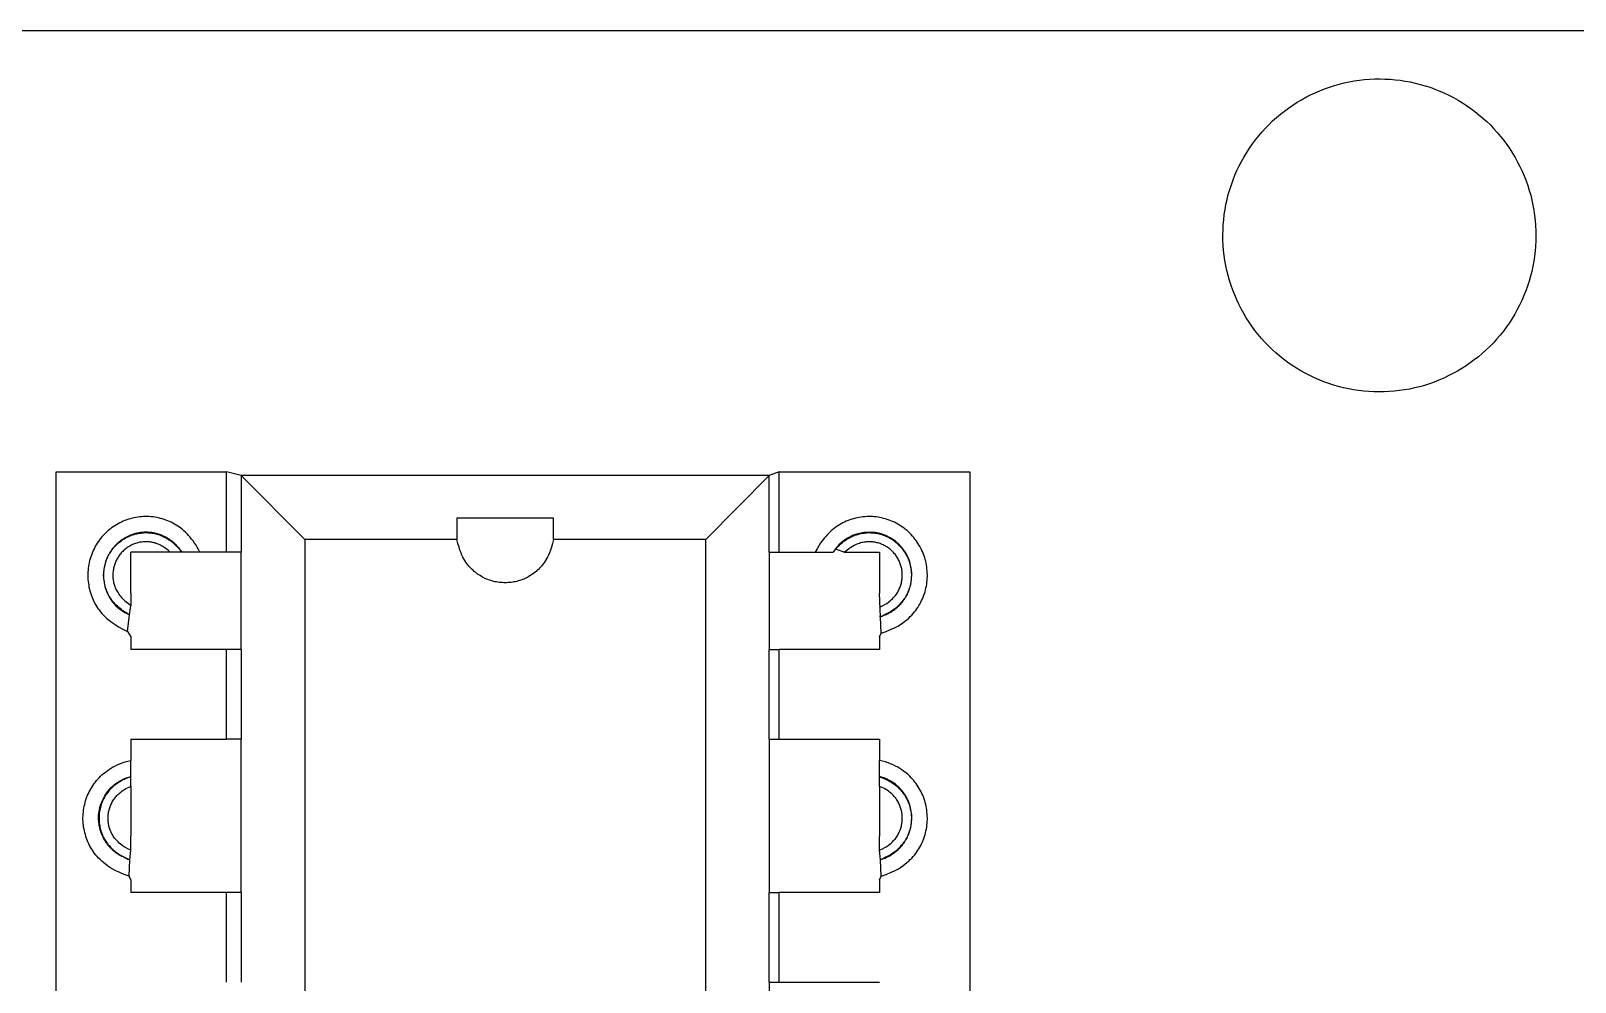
# Model space of a CAD drawing. Header units: inches. Extents: x 0 to 16.6, y 0 to 10.6.
# Drawn here: x 4.607 to 5.686, y 8.549 to 9.214 of the extents above; entities that cross this region are included whole.
import ezdxf

# ---------------------------------------------------------------- set-up
doc = ezdxf.new("R2010")
doc.units = ezdxf.units.IN
doc.header["$LTSCALE"] = 0.5
doc.header["$MEASUREMENT"] = 0
doc.layers.add('Edges', color=7, linetype='Continuous')

# ---------------------------------------------------------------- blocks, each defined once
blk = doc.blocks.new('Arduino Uno pl')
at = {"layer": 'Edges'}
for p, q in [((17.008, 42.565), (-15.06, 42.565)), ((0.675, 2.353), (0.675, 37.919)), ((0.675, 37.919), (2.467, 37.919)), ((2.467, 37.071), (2.467, 37.919)), ((2.624, 37.879), (2.467, 37.919)), ((8.293, 37.919), (8.185, 37.879)), ((8.293, 37.071), (8.293, 37.919)), ((8.293, 37.919), (10.3, 37.919)), ((10.3, 37.919), (10.3, 2.353)), ((3.292, 37.206), (2.624, 37.879)), ((2.624, 37.879), (2.624, 37.071)), ((8.185, 37.879), (2.624, 37.879)), ((7.517, 37.206), (8.185, 37.879)), ((8.185, 37.071), (8.185, 37.879)), ((5.912, 37.43), (4.896, 37.43)), ((4.896, 37.43), (4.896, 37.206)), ((5.912, 37.206), (5.912, 37.43)), ((9.415, 37.247), (9.354, 37.269)), ((3.292, 37.206), (3.292, 2.974)), ((4.896, 37.206), (3.292, 37.206)), ((7.517, 37.206), (5.912, 37.206)), ((7.517, 2.974), (7.517, 37.206)), ((8.885, 37.108), (8.86, 37.071)), ((8.885, 37.108), (8.981, 37.071)), ((9.013, 37.221), (8.969, 37.191)), ((1.876, 37.071), (1.461, 37.071)), ((1.461, 36.64), (1.461, 37.071)), ((2, 37.071), (1.876, 37.071)), ((2.187, 37.071), (2, 37.071)), ((2.467, 37.071), (2.187, 37.071)), ((2.624, 37.071), (2.467, 37.071)), ((2.624, 36.047), (2.624, 37.071)), ((8.185, 37.071), (8.185, 36.047)), ((8.185, 37.071), (8.293, 37.071)), ((8.293, 37.071), (8.672, 37.071)), ((8.672, 37.071), (8.86, 37.071)), ((8.981, 37.071), (9.348, 37.071)), ((9.348, 37.071), (9.348, 36.64)), ((1.461, 36.64), (1.46, 36.512)), ((9.359, 36.392), (9.348, 36.64)), ((1.445, 36.413), (1.46, 36.512)), ((1.426, 36.236), (1.445, 36.413)), ((9.38, 36.399), (9.348, 36.393)), ((9.367, 36.218), (9.359, 36.392)), ((1.426, 36.236), (1.461, 36.181)), ((1.461, 36.181), (1.461, 36.047)), ((9.348, 36.181), (9.367, 36.218)), ((9.348, 36.181), (9.348, 36.047)), ((2.467, 36.047), (1.461, 36.047)), ((2.467, 35.103), (2.467, 36.047)), ((2.624, 36.047), (2.467, 36.047)), ((2.624, 36.047), (2.624, 35.103)), ((8.185, 35.103), (8.185, 36.047)), ((8.185, 36.047), (8.293, 36.047)), ((8.293, 35.103), (8.293, 36.047)), ((9.348, 36.047), (8.293, 36.047)), ((1.461, 35.103), (2.467, 35.103)), ((1.461, 35.103), (1.461, 34.879)), ((2.624, 35.103), (2.467, 35.103)), ((2.624, 33.486), (2.624, 35.103)), ((8.185, 35.103), (8.185, 33.486)), ((8.185, 35.103), (8.293, 35.103)), ((8.293, 35.103), (9.348, 35.103)), ((9.348, 35.103), (9.348, 34.879)), ((1.461, 34.71), (1.461, 34.879)), ((9.348, 34.71), (9.348, 34.879)), ((1.461, 34.605), (1.461, 34.71)), ((9.348, 34.605), (9.348, 34.71)), ((1.461, 34.605), (1.461, 34.079)), ((9.348, 34.605), (9.348, 34.079)), ((1.459, 33.931), (1.461, 34.079)), ((9.35, 33.931), (9.348, 34.079)), ((1.45, 33.832), (1.459, 33.931)), ((9.359, 33.832), (9.35, 33.931)), ((1.429, 33.839), (1.451, 33.835)), ((1.442, 33.657), (1.45, 33.832)), ((9.38, 33.839), (9.358, 33.835)), ((9.367, 33.657), (9.359, 33.832)), ((1.461, 33.621), (1.442, 33.657)), ((1.461, 33.621), (1.461, 33.486)), ((9.348, 33.621), (9.367, 33.657)), ((9.348, 33.621), (9.348, 33.486)), ((2.467, 33.486), (1.461, 33.486)), ((2.467, 32.543), (2.467, 33.486)), ((2.624, 33.486), (2.467, 33.486)), ((2.624, 33.486), (2.624, 32.543)), ((8.185, 32.543), (8.185, 33.486)), ((8.185, 33.486), (8.293, 33.486)), ((8.293, 32.543), (8.293, 33.486)), ((9.348, 33.486), (8.293, 33.486)), ((8.185, 32.543), (8.185, 30.925)), ((8.185, 32.543), (8.293, 32.543)), ((8.293, 32.543), (9.348, 32.543))]:
    blk.add_line(p, q, dxfattribs=at)
blk.add_lwpolyline([(14.237, 38.804), (14.185, 38.817), (14.133, 38.832), (14.082, 38.849), (14.031, 38.867), (13.981, 38.887), (13.932, 38.909), (13.883, 38.932), (13.835, 38.957), (13.788, 38.983), (13.742, 39.011), (13.696, 39.04), (13.652, 39.071), (13.609, 39.103), (13.567, 39.137), (13.525, 39.172), (13.486, 39.208), (13.447, 39.246), (13.409, 39.285), (13.373, 39.325), (13.339, 39.366), (13.305, 39.409), (13.273, 39.452), (13.242, 39.496), (13.213, 39.542), (13.186, 39.588), (13.16, 39.636), (13.135, 39.684), (13.112, 39.732), (13.091, 39.782), (13.071, 39.832), (13.053, 39.883), (13.037, 39.934), (13.022, 39.986), (13.009, 40.039), (12.998, 40.092), (12.988, 40.145), (12.98, 40.198), (12.974, 40.252), (12.97, 40.305), (12.967, 40.359), (12.967, 40.413), (12.968, 40.467), (12.971, 40.521), (12.975, 40.575), (12.981, 40.629), (12.989, 40.682), (12.999, 40.735), (13.011, 40.788), (13.024, 40.84), (13.039, 40.892), (13.056, 40.943), (13.074, 40.994), (13.094, 41.044), (13.115, 41.094), (13.139, 41.142), (13.163, 41.19), (13.19, 41.237), (13.218, 41.284), (13.247, 41.329), (13.278, 41.373), (13.31, 41.416), (13.344, 41.459), (13.379, 41.5), (13.415, 41.54), (13.453, 41.578), (13.491, 41.616), (13.532, 41.652), (13.573, 41.687), (13.615, 41.72), (13.659, 41.752), (13.703, 41.783), (13.748, 41.812), (13.795, 41.839), (13.842, 41.866), (13.89, 41.89), (13.939, 41.913), (13.988, 41.934), (14.039, 41.954), (14.09, 41.972), (14.141, 41.989), (14.193, 42.003), (14.245, 42.016), (14.298, 42.027), (14.351, 42.037), (14.405, 42.045), (14.458, 42.051), (14.512, 42.055), (14.566, 42.058), (14.62, 42.058), (14.674, 42.057), (14.728, 42.055), (14.781, 42.05), (14.835, 42.044), (14.888, 42.036), (14.941, 42.026), (14.994, 42.014), (15.046, 42.001), (15.098, 41.986), (15.15, 41.97), (15.2, 41.951), (15.251, 41.931), (15.3, 41.91), (15.349, 41.887), (15.397, 41.862), (15.444, 41.835), (15.49, 41.808), (15.535, 41.778), (15.58, 41.747), (15.623, 41.715), (15.665, 41.681), (15.706, 41.646), (15.746, 41.61), (15.785, 41.573), (15.822, 41.534), (15.858, 41.494), (15.893, 41.452), (15.926, 41.41), (15.959, 41.367), (15.989, 41.322), (16.018, 41.277), (16.046, 41.23), (16.072, 41.183), (16.097, 41.135), (16.119, 41.086), (16.141, 41.037), (16.161, 40.986), (16.179, 40.936), (16.195, 40.884), (16.21, 40.832), (16.223, 40.78), (16.234, 40.727), (16.243, 40.674), (16.251, 40.621), (16.257, 40.567), (16.262, 40.513), (16.264, 40.459), (16.265, 40.405), (16.264, 40.351), (16.261, 40.297), (16.256, 40.244), (16.25, 40.19), (16.242, 40.137), (16.232, 40.084), (16.221, 40.031), (16.208, 39.979), (16.193, 39.927), (16.176, 39.875), (16.158, 39.825), (16.138, 39.775), (16.116, 39.725), (16.093, 39.676), (16.068, 39.628), (16.042, 39.581), (16.014, 39.535), (15.985, 39.49), (15.954, 39.446), (15.922, 39.402), (15.888, 39.36), (15.853, 39.319), (15.817, 39.279), (15.779, 39.24), (15.74, 39.203), (15.7, 39.167), (15.659, 39.132), (15.616, 39.099), (15.573, 39.067), (15.529, 39.036), (15.483, 39.007), (15.437, 38.979), (15.39, 38.953), (15.342, 38.929), (15.293, 38.906), (15.243, 38.884), (15.193, 38.865), (15.142, 38.846), (15.091, 38.83), (15.039, 38.815), (14.986, 38.802), (14.934, 38.791), (14.88, 38.782), (14.827, 38.774), (14.773, 38.768), (14.72, 38.764), (14.666, 38.761), (14.612, 38.76), (14.558, 38.761), (14.504, 38.764), (14.45, 38.769), (14.397, 38.775), (14.343, 38.783), (14.29, 38.793)], close=True, dxfattribs=at)
for points in [[(2.187, 37.071), (2.181, 37.087), (2.171, 37.106), (2.16, 37.126), (2.147, 37.147), (2.132, 37.168), (2.117, 37.19), (2.101, 37.211), (2.084, 37.231), (2.068, 37.249), (2.052, 37.266), (2.036, 37.282), (2.02, 37.297), (2.004, 37.311), (1.988, 37.324), (1.972, 37.336), (1.955, 37.347), (1.938, 37.358), (1.921, 37.368), (1.903, 37.378), (1.885, 37.387), (1.867, 37.395), (1.849, 37.403), (1.83, 37.41), (1.811, 37.417), (1.792, 37.423), (1.772, 37.428), (1.753, 37.433), (1.733, 37.437), (1.714, 37.441), (1.694, 37.443), (1.674, 37.446), (1.654, 37.447), (1.634, 37.448), (1.614, 37.448), (1.594, 37.447), (1.574, 37.446), (1.554, 37.444), (1.534, 37.442), (1.514, 37.439), (1.494, 37.435), (1.475, 37.43), (1.455, 37.425), (1.436, 37.42), (1.417, 37.413), (1.398, 37.406), (1.379, 37.399), (1.361, 37.39), (1.343, 37.381), (1.325, 37.372), (1.308, 37.362), (1.291, 37.351), (1.274, 37.34), (1.258, 37.329), (1.242, 37.316), (1.226, 37.304), (1.211, 37.291), (1.196, 37.277), (1.182, 37.263), (1.168, 37.248), (1.155, 37.233), (1.142, 37.217), (1.13, 37.201), (1.118, 37.185), (1.107, 37.168), (1.096, 37.151), (1.086, 37.134), (1.076, 37.116), (1.067, 37.098), (1.059, 37.079), (1.051, 37.061), (1.044, 37.042), (1.037, 37.023), (1.031, 37.003), (1.026, 36.984), (1.021, 36.964), (1.017, 36.944), (1.014, 36.924), (1.011, 36.904), (1.009, 36.884), (1.007, 36.864), (1.007, 36.844), (1.007, 36.824), (1.007, 36.804), (1.008, 36.783), (1.01, 36.763), (1.013, 36.743), (1.016, 36.723), (1.019, 36.703), (1.024, 36.684), (1.029, 36.664), (1.035, 36.645), (1.041, 36.625), (1.048, 36.606), (1.056, 36.588), (1.064, 36.569), (1.072, 36.551), (1.082, 36.533), (1.092, 36.515), (1.103, 36.498), (1.114, 36.48), (1.127, 36.463), (1.141, 36.445), (1.156, 36.427), (1.173, 36.409), (1.191, 36.39), (1.211, 36.371), (1.235, 36.351), (1.262, 36.33), (1.294, 36.309), (1.331, 36.286), (1.375, 36.262), (1.426, 36.236)], [(9.367, 36.218), (9.42, 36.238), (9.466, 36.257), (9.506, 36.276), (9.54, 36.294), (9.57, 36.311), (9.595, 36.328), (9.617, 36.345), (9.637, 36.361), (9.656, 36.378), (9.673, 36.394), (9.689, 36.41), (9.703, 36.426), (9.717, 36.442), (9.73, 36.458), (9.742, 36.475), (9.753, 36.491), (9.763, 36.509), (9.774, 36.526), (9.783, 36.544), (9.792, 36.562), (9.801, 36.58), (9.808, 36.599), (9.816, 36.618), (9.822, 36.637), (9.828, 36.656), (9.833, 36.676), (9.838, 36.695), (9.842, 36.715), (9.846, 36.735), (9.848, 36.755), (9.85, 36.775), (9.852, 36.795), (9.853, 36.816), (9.853, 36.836), (9.852, 36.856), (9.851, 36.876), (9.849, 36.896), (9.847, 36.917), (9.844, 36.937), (9.84, 36.956), (9.835, 36.976), (9.83, 36.996), (9.825, 37.015), (9.818, 37.034), (9.811, 37.053), (9.804, 37.072), (9.796, 37.09), (9.787, 37.109), (9.778, 37.127), (9.768, 37.144), (9.757, 37.161), (9.746, 37.178), (9.734, 37.195), (9.722, 37.211), (9.71, 37.227), (9.697, 37.242), (9.683, 37.257), (9.669, 37.271), (9.654, 37.285), (9.639, 37.299), (9.624, 37.311), (9.608, 37.324), (9.592, 37.336), (9.575, 37.347), (9.558, 37.358), (9.541, 37.368), (9.523, 37.378), (9.505, 37.387), (9.487, 37.395), (9.469, 37.403), (9.45, 37.41), (9.431, 37.417), (9.412, 37.423), (9.392, 37.428), (9.373, 37.433), (9.353, 37.437), (9.334, 37.441), (9.314, 37.443), (9.294, 37.446), (9.274, 37.447), (9.254, 37.448), (9.234, 37.448), (9.214, 37.447), (9.194, 37.446), (9.174, 37.444), (9.154, 37.442), (9.134, 37.439), (9.114, 37.435), (9.095, 37.43), (9.075, 37.425), (9.056, 37.42), (9.037, 37.413), (9.018, 37.406), (8.999, 37.399), (8.981, 37.39), (8.963, 37.381), (8.945, 37.372), (8.928, 37.362), (8.91, 37.351), (8.893, 37.339), (8.875, 37.326), (8.858, 37.312), (8.84, 37.297), (8.822, 37.28), (8.804, 37.262), (8.785, 37.242), (8.766, 37.22), (8.747, 37.196), (8.728, 37.169), (8.709, 37.14), (8.691, 37.107), (8.672, 37.071)], [(2, 37.071), (1.992, 37.083), (1.984, 37.094), (1.976, 37.104), (1.968, 37.114), (1.961, 37.123), (1.953, 37.131), (1.946, 37.139), (1.94, 37.146), (1.934, 37.152), (1.928, 37.158), (1.922, 37.164), (1.916, 37.169), (1.911, 37.174), (1.905, 37.178), (1.899, 37.183), (1.894, 37.187), (1.888, 37.192), (1.882, 37.196), (1.875, 37.201), (1.869, 37.205), (1.863, 37.21), (1.856, 37.214), (1.85, 37.218), (1.843, 37.222), (1.837, 37.225), (1.831, 37.229), (1.825, 37.232), (1.818, 37.235), (1.812, 37.238), (1.806, 37.241), (1.799, 37.244), (1.792, 37.247), (1.786, 37.25), (1.778, 37.252), (1.771, 37.255), (1.764, 37.258), (1.757, 37.26), (1.749, 37.262), (1.742, 37.265), (1.735, 37.267), (1.728, 37.269), (1.721, 37.27), (1.714, 37.272), (1.708, 37.273), (1.701, 37.274), (1.694, 37.276), (1.687, 37.277), (1.68, 37.278), (1.672, 37.279), (1.665, 37.279), (1.657, 37.28), (1.649, 37.281), (1.642, 37.281), (1.634, 37.282), (1.626, 37.282), (1.619, 37.282), (1.612, 37.282), (1.605, 37.282), (1.598, 37.281), (1.591, 37.281), (1.584, 37.28), (1.577, 37.28), (1.57, 37.279), (1.562, 37.278), (1.555, 37.277), (1.548, 37.276), (1.54, 37.274), (1.533, 37.273), (1.525, 37.271), (1.518, 37.27), (1.51, 37.268), (1.503, 37.266), (1.496, 37.264), (1.489, 37.262), (1.482, 37.26), (1.476, 37.258), (1.469, 37.256), (1.463, 37.253), (1.456, 37.251), (1.449, 37.248), (1.443, 37.245), (1.436, 37.242), (1.429, 37.239), (1.422, 37.235), (1.415, 37.232), (1.408, 37.228), (1.401, 37.225), (1.395, 37.221), (1.389, 37.217), (1.383, 37.214), (1.377, 37.21), (1.371, 37.206), (1.365, 37.202), (1.359, 37.198), (1.354, 37.194), (1.348, 37.189), (1.342, 37.185), (1.336, 37.18), (1.33, 37.175), (1.324, 37.17), (1.319, 37.165), (1.313, 37.159), (1.307, 37.154), (1.302, 37.149), (1.297, 37.144), (1.292, 37.139), (1.287, 37.134), (1.283, 37.128), (1.278, 37.123), (1.274, 37.117), (1.269, 37.112), (1.265, 37.106), (1.26, 37.1), (1.256, 37.094), (1.252, 37.088), (1.247, 37.081), (1.243, 37.075), (1.239, 37.068), (1.235, 37.062), (1.231, 37.055), (1.227, 37.049), (1.224, 37.043), (1.221, 37.036), (1.217, 37.03), (1.214, 37.023), (1.211, 37.015), (1.208, 37.007), (1.204, 36.999), (1.201, 36.99), (1.197, 36.98), (1.193, 36.969), (1.19, 36.956), (1.186, 36.943), (1.182, 36.928), (1.178, 36.911), (1.175, 36.892)], [(1.445, 36.416), (1.434, 36.42), (1.421, 36.427), (1.407, 36.435), (1.392, 36.445), (1.376, 36.455), (1.361, 36.467), (1.346, 36.479), (1.332, 36.49), (1.318, 36.502), (1.306, 36.514), (1.294, 36.525), (1.284, 36.537), (1.274, 36.549), (1.265, 36.561), (1.256, 36.572), (1.248, 36.585), (1.24, 36.597), (1.233, 36.61), (1.226, 36.623), (1.219, 36.636), (1.213, 36.649), (1.208, 36.662), (1.202, 36.676), (1.198, 36.69), (1.193, 36.704), (1.189, 36.718), (1.186, 36.732), (1.183, 36.747), (1.181, 36.761), (1.179, 36.776), (1.177, 36.79), (1.176, 36.805), (1.176, 36.819), (1.175, 36.834), (1.176, 36.849), (1.177, 36.863), (1.178, 36.878), (1.18, 36.893), (1.182, 36.907), (1.185, 36.921), (1.188, 36.936), (1.192, 36.95), (1.196, 36.964), (1.2, 36.978), (1.205, 36.992), (1.211, 37.005), (1.217, 37.019), (1.223, 37.032), (1.23, 37.045), (1.237, 37.057), (1.245, 37.07), (1.253, 37.082), (1.261, 37.094), (1.27, 37.106), (1.279, 37.117), (1.288, 37.128), (1.298, 37.139), (1.309, 37.15), (1.319, 37.16), (1.33, 37.169), (1.341, 37.179), (1.353, 37.188), (1.364, 37.196), (1.376, 37.205), (1.389, 37.212), (1.401, 37.22), (1.414, 37.227), (1.427, 37.233), (1.44, 37.24), (1.454, 37.245), (1.467, 37.25), (1.481, 37.255), (1.495, 37.26), (1.509, 37.264), (1.523, 37.267), (1.537, 37.27), (1.552, 37.272), (1.566, 37.274), (1.58, 37.276), (1.595, 37.277), (1.609, 37.278), (1.624, 37.278), (1.638, 37.277), (1.653, 37.276), (1.667, 37.275), (1.682, 37.273), (1.696, 37.271), (1.711, 37.268), (1.725, 37.265), (1.739, 37.261), (1.753, 37.257), (1.768, 37.252), (1.782, 37.246), (1.797, 37.24), (1.812, 37.232), (1.828, 37.224), (1.844, 37.215), (1.861, 37.204), (1.88, 37.191), (1.899, 37.176), (1.92, 37.157), (1.943, 37.135), (1.968, 37.109), (1.996, 37.078)], [(8.863, 37.071), (8.879, 37.093), (8.895, 37.113), (8.911, 37.131), (8.927, 37.147), (8.943, 37.162), (8.958, 37.175), (8.974, 37.187), (8.989, 37.198), (9.004, 37.208), (9.018, 37.217), (9.032, 37.225), (9.046, 37.233), (9.06, 37.239), (9.074, 37.245), (9.087, 37.25), (9.101, 37.255), (9.115, 37.26), (9.129, 37.264), (9.143, 37.267), (9.157, 37.27), (9.172, 37.272), (9.186, 37.274), (9.2, 37.276), (9.215, 37.277), (9.229, 37.278), (9.244, 37.278), (9.258, 37.277), (9.273, 37.276), (9.287, 37.275), (9.302, 37.273), (9.316, 37.271), (9.331, 37.268), (9.345, 37.265), (9.359, 37.261), (9.373, 37.257), (9.387, 37.252), (9.4, 37.247), (9.414, 37.242), (9.427, 37.236), (9.44, 37.23), (9.453, 37.223), (9.465, 37.215), (9.478, 37.208), (9.49, 37.2), (9.502, 37.191), (9.513, 37.182), (9.525, 37.173), (9.536, 37.164), (9.546, 37.154), (9.557, 37.143), (9.567, 37.133), (9.576, 37.122), (9.586, 37.111), (9.595, 37.099), (9.603, 37.087), (9.611, 37.075), (9.619, 37.063), (9.627, 37.05), (9.633, 37.037), (9.64, 37.024), (9.646, 37.011), (9.652, 36.997), (9.657, 36.984), (9.662, 36.97), (9.666, 36.956), (9.67, 36.942), (9.673, 36.927), (9.676, 36.913), (9.679, 36.898), (9.681, 36.884), (9.682, 36.869), (9.683, 36.855), (9.684, 36.84), (9.684, 36.825), (9.683, 36.811), (9.683, 36.796), (9.681, 36.782), (9.68, 36.767), (9.677, 36.753), (9.674, 36.738), (9.671, 36.724), (9.668, 36.71), (9.663, 36.696), (9.659, 36.682), (9.654, 36.668), (9.648, 36.654), (9.642, 36.641), (9.636, 36.628), (9.629, 36.615), (9.622, 36.602), (9.614, 36.589), (9.606, 36.577), (9.596, 36.564), (9.586, 36.551), (9.575, 36.538), (9.563, 36.525), (9.55, 36.511), (9.536, 36.497), (9.519, 36.483), (9.499, 36.468), (9.476, 36.452), (9.449, 36.436), (9.417, 36.418), (9.38, 36.399)], [(9.354, 37.269), (9.302, 37.278), (9.237, 37.283), (9.184, 37.279), (9.121, 37.267), (9.071, 37.25), (9.013, 37.221)], [(1.876, 37.071), (1.867, 37.08), (1.857, 37.089), (1.846, 37.098), (1.834, 37.108), (1.822, 37.116), (1.809, 37.125), (1.796, 37.132), (1.783, 37.14), (1.771, 37.146), (1.759, 37.152), (1.747, 37.157), (1.736, 37.161), (1.725, 37.165), (1.713, 37.169), (1.702, 37.172), (1.691, 37.174), (1.68, 37.176), (1.669, 37.178), (1.657, 37.18), (1.646, 37.181), (1.634, 37.181), (1.623, 37.182), (1.612, 37.182), (1.6, 37.181), (1.589, 37.18), (1.577, 37.179), (1.566, 37.178), (1.555, 37.176), (1.544, 37.173), (1.533, 37.171), (1.522, 37.168), (1.511, 37.164), (1.5, 37.16), (1.489, 37.156), (1.479, 37.152), (1.468, 37.147), (1.458, 37.142), (1.448, 37.136), (1.438, 37.13), (1.428, 37.124), (1.419, 37.118), (1.41, 37.111), (1.401, 37.104), (1.392, 37.097), (1.383, 37.089), (1.375, 37.081), (1.367, 37.073), (1.359, 37.064), (1.352, 37.056), (1.345, 37.047), (1.338, 37.038), (1.331, 37.028), (1.325, 37.019), (1.319, 37.009), (1.313, 36.999), (1.308, 36.989), (1.303, 36.978), (1.298, 36.968), (1.294, 36.957), (1.29, 36.946), (1.287, 36.935), (1.283, 36.924), (1.28, 36.913), (1.278, 36.902), (1.276, 36.891), (1.274, 36.879), (1.273, 36.868), (1.272, 36.856), (1.271, 36.845), (1.271, 36.833), (1.271, 36.822), (1.271, 36.81), (1.272, 36.799), (1.273, 36.787), (1.275, 36.776), (1.277, 36.764), (1.279, 36.753), (1.282, 36.742), (1.285, 36.731), (1.288, 36.72), (1.292, 36.709), (1.296, 36.698), (1.301, 36.687), (1.306, 36.676), (1.311, 36.665), (1.318, 36.654), (1.325, 36.643), (1.333, 36.631), (1.341, 36.619), (1.351, 36.607), (1.362, 36.593), (1.376, 36.579), (1.392, 36.564), (1.411, 36.548), (1.434, 36.531), (1.46, 36.512)], [(5.912, 37.206), (5.902, 37.163), (5.891, 37.126), (5.881, 37.093), (5.87, 37.065), (5.86, 37.041), (5.849, 37.02), (5.839, 37.001), (5.828, 36.984), (5.818, 36.968), (5.808, 36.953), (5.797, 36.939), (5.787, 36.926), (5.776, 36.914), (5.765, 36.902), (5.754, 36.891), (5.743, 36.881), (5.731, 36.87), (5.719, 36.861), (5.707, 36.851), (5.694, 36.842), (5.682, 36.833), (5.669, 36.825), (5.655, 36.817), (5.642, 36.809), (5.628, 36.802), (5.614, 36.796), (5.6, 36.789), (5.586, 36.784), (5.571, 36.778), (5.557, 36.773), (5.542, 36.769), (5.527, 36.765), (5.512, 36.761), (5.497, 36.758), (5.481, 36.756), (5.466, 36.754), (5.451, 36.752), (5.435, 36.751), (5.42, 36.75), (5.404, 36.75), (5.389, 36.75), (5.374, 36.751), (5.358, 36.752), (5.343, 36.754), (5.328, 36.756), (5.312, 36.758), (5.297, 36.761), (5.282, 36.765), (5.267, 36.769), (5.252, 36.773), (5.238, 36.778), (5.223, 36.784), (5.209, 36.789), (5.195, 36.796), (5.181, 36.802), (5.167, 36.809), (5.154, 36.817), (5.14, 36.825), (5.127, 36.833), (5.114, 36.842), (5.102, 36.851), (5.09, 36.861), (5.078, 36.87), (5.066, 36.881), (5.055, 36.891), (5.044, 36.902), (5.033, 36.914), (5.022, 36.926), (5.012, 36.939), (5.001, 36.953), (4.991, 36.968), (4.981, 36.984), (4.97, 37.001), (4.96, 37.02), (4.949, 37.041), (4.939, 37.065), (4.928, 37.093), (4.918, 37.126), (4.907, 37.163), (4.896, 37.206)], [(8.969, 37.191), (8.92, 37.149), (8.885, 37.108)], [(9.35, 36.492), (9.379, 36.506), (9.404, 36.52), (9.425, 36.533), (9.443, 36.546), (9.459, 36.557), (9.472, 36.569), (9.484, 36.58), (9.494, 36.59), (9.503, 36.601), (9.512, 36.611), (9.52, 36.621), (9.527, 36.631), (9.534, 36.641), (9.54, 36.651), (9.546, 36.661), (9.551, 36.671), (9.556, 36.681), (9.561, 36.692), (9.565, 36.703), (9.569, 36.713), (9.573, 36.724), (9.576, 36.735), (9.579, 36.747), (9.581, 36.758), (9.584, 36.769), (9.585, 36.781), (9.587, 36.792), (9.588, 36.803), (9.588, 36.815), (9.589, 36.826), (9.589, 36.838), (9.588, 36.849), (9.587, 36.861), (9.586, 36.872), (9.585, 36.884), (9.583, 36.895), (9.58, 36.906), (9.578, 36.918), (9.575, 36.929), (9.571, 36.94), (9.568, 36.951), (9.563, 36.961), (9.559, 36.972), (9.554, 36.982), (9.549, 36.993), (9.544, 37.003), (9.538, 37.013), (9.532, 37.023), (9.525, 37.032), (9.519, 37.041), (9.512, 37.05), (9.504, 37.059), (9.497, 37.068), (9.489, 37.076), (9.481, 37.084), (9.472, 37.092), (9.464, 37.1), (9.455, 37.107), (9.446, 37.114), (9.436, 37.121), (9.427, 37.127), (9.417, 37.133), (9.407, 37.139), (9.397, 37.144), (9.387, 37.149), (9.376, 37.154), (9.366, 37.158), (9.355, 37.162), (9.344, 37.166), (9.333, 37.169), (9.322, 37.172), (9.311, 37.174), (9.3, 37.176), (9.289, 37.178), (9.277, 37.18), (9.266, 37.181), (9.254, 37.181), (9.243, 37.182), (9.232, 37.182), (9.22, 37.181), (9.209, 37.18), (9.197, 37.179), (9.186, 37.177), (9.174, 37.175), (9.162, 37.173), (9.15, 37.169), (9.137, 37.165), (9.124, 37.161), (9.11, 37.156), (9.095, 37.149), (9.08, 37.142), (9.063, 37.132), (9.045, 37.121), (9.026, 37.107), (9.004, 37.091), (8.981, 37.071)], [(9.686, 36.886), (9.669, 36.972), (9.656, 37), (9.628, 37.059), (9.598, 37.103), (9.556, 37.152), (9.516, 37.187), (9.462, 37.224), (9.415, 37.247)], [(1.175, 36.892), (1.17, 36.827), (1.174, 36.774), (1.186, 36.71), (1.203, 36.66), (1.231, 36.601), (1.261, 36.557), (1.303, 36.507), (1.343, 36.472), (1.397, 36.436), (1.445, 36.413)], [(9.359, 36.392), (9.376, 36.399), (9.392, 36.405), (9.407, 36.411), (9.42, 36.416), (9.431, 36.422), (9.442, 36.427), (9.451, 36.432), (9.46, 36.436), (9.467, 36.441), (9.475, 36.445), (9.481, 36.449), (9.488, 36.453), (9.494, 36.458), (9.5, 36.462), (9.506, 36.466), (9.511, 36.47), (9.517, 36.475), (9.523, 36.48), (9.529, 36.485), (9.535, 36.49), (9.541, 36.495), (9.546, 36.5), (9.552, 36.505), (9.557, 36.511), (9.562, 36.516), (9.567, 36.521), (9.572, 36.526), (9.577, 36.531), (9.581, 36.537), (9.586, 36.542), (9.59, 36.548), (9.594, 36.554), (9.599, 36.56), (9.603, 36.566), (9.608, 36.572), (9.612, 36.578), (9.616, 36.585), (9.62, 36.591), (9.624, 36.598), (9.628, 36.604), (9.632, 36.611), (9.635, 36.617), (9.639, 36.623), (9.642, 36.629), (9.645, 36.636), (9.648, 36.642), (9.65, 36.649), (9.653, 36.656), (9.656, 36.663), (9.659, 36.67), (9.661, 36.677), (9.664, 36.684), (9.666, 36.692), (9.669, 36.699), (9.671, 36.706), (9.673, 36.713), (9.675, 36.72), (9.677, 36.728), (9.678, 36.735), (9.68, 36.743), (9.681, 36.751), (9.682, 36.76), (9.683, 36.77), (9.685, 36.781), (9.686, 36.793), (9.687, 36.806), (9.688, 36.819), (9.688, 36.833), (9.689, 36.847), (9.688, 36.861), (9.687, 36.874), (9.686, 36.886)], [(1.442, 33.657), (1.389, 33.677), (1.343, 33.696), (1.303, 33.715), (1.269, 33.733), (1.239, 33.75), (1.214, 33.768), (1.192, 33.784), (1.172, 33.801), (1.153, 33.817), (1.136, 33.833), (1.12, 33.849), (1.106, 33.865), (1.092, 33.881), (1.079, 33.898), (1.067, 33.914), (1.056, 33.931), (1.045, 33.948), (1.035, 33.965), (1.026, 33.983), (1.017, 34.001), (1.008, 34.02), (1.001, 34.038), (0.993, 34.057), (0.987, 34.076), (0.981, 34.096), (0.976, 34.115), (0.971, 34.135), (0.967, 34.155), (0.963, 34.175), (0.961, 34.195), (0.959, 34.215), (0.957, 34.235), (0.956, 34.255), (0.956, 34.275), (0.957, 34.296), (0.958, 34.316), (0.96, 34.336), (0.962, 34.356), (0.965, 34.376), (0.969, 34.396), (0.974, 34.415), (0.979, 34.435), (0.984, 34.454), (0.991, 34.474), (0.998, 34.493), (1.005, 34.511), (1.013, 34.53), (1.022, 34.548), (1.031, 34.566), (1.041, 34.584), (1.052, 34.601), (1.063, 34.618), (1.074, 34.634), (1.087, 34.65), (1.099, 34.666), (1.112, 34.681), (1.126, 34.696), (1.14, 34.711), (1.155, 34.725), (1.171, 34.739), (1.188, 34.752), (1.206, 34.766), (1.225, 34.779), (1.246, 34.792), (1.268, 34.806), (1.292, 34.819), (1.316, 34.831), (1.343, 34.843), (1.37, 34.854), (1.399, 34.864), (1.429, 34.872), (1.461, 34.879)], [(9.367, 33.657), (9.42, 33.677), (9.466, 33.696), (9.506, 33.715), (9.54, 33.733), (9.57, 33.75), (9.595, 33.768), (9.617, 33.784), (9.637, 33.801), (9.656, 33.817), (9.673, 33.833), (9.689, 33.849), (9.703, 33.865), (9.717, 33.881), (9.73, 33.898), (9.742, 33.914), (9.753, 33.931), (9.763, 33.948), (9.774, 33.965), (9.783, 33.983), (9.792, 34.001), (9.801, 34.02), (9.808, 34.038), (9.816, 34.057), (9.822, 34.076), (9.828, 34.096), (9.833, 34.115), (9.838, 34.135), (9.842, 34.155), (9.846, 34.175), (9.848, 34.195), (9.85, 34.215), (9.852, 34.235), (9.853, 34.255), (9.853, 34.275), (9.852, 34.296), (9.851, 34.316), (9.849, 34.336), (9.847, 34.356), (9.844, 34.376), (9.84, 34.396), (9.835, 34.415), (9.83, 34.435), (9.825, 34.454), (9.818, 34.474), (9.811, 34.493), (9.804, 34.511), (9.796, 34.53), (9.787, 34.548), (9.778, 34.566), (9.768, 34.584), (9.757, 34.601), (9.746, 34.618), (9.734, 34.634), (9.722, 34.65), (9.71, 34.666), (9.697, 34.681), (9.683, 34.696), (9.669, 34.711), (9.654, 34.725), (9.638, 34.739), (9.621, 34.752), (9.603, 34.766), (9.584, 34.779), (9.563, 34.792), (9.541, 34.806), (9.517, 34.819), (9.492, 34.831), (9.466, 34.843), (9.439, 34.854), (9.41, 34.864), (9.379, 34.872), (9.348, 34.879)], [(1.461, 34.707), (1.428, 34.694), (1.398, 34.682), (1.372, 34.669), (1.35, 34.657), (1.33, 34.645), (1.312, 34.633), (1.296, 34.621), (1.281, 34.609), (1.268, 34.597), (1.256, 34.585), (1.244, 34.574), (1.234, 34.562), (1.224, 34.55), (1.214, 34.538), (1.206, 34.527), (1.198, 34.514), (1.19, 34.502), (1.182, 34.489), (1.176, 34.476), (1.169, 34.463), (1.163, 34.45), (1.157, 34.437), (1.152, 34.423), (1.147, 34.409), (1.143, 34.395), (1.139, 34.381), (1.136, 34.367), (1.133, 34.352), (1.13, 34.338), (1.128, 34.323), (1.127, 34.309), (1.126, 34.294), (1.125, 34.28), (1.125, 34.265), (1.125, 34.25), (1.126, 34.236), (1.128, 34.221), (1.129, 34.206), (1.132, 34.192), (1.134, 34.178), (1.138, 34.163), (1.141, 34.149), (1.145, 34.135), (1.15, 34.121), (1.155, 34.107), (1.161, 34.094), (1.166, 34.08), (1.173, 34.067), (1.18, 34.054), (1.187, 34.041), (1.195, 34.029), (1.203, 34.016), (1.213, 34.003), (1.223, 33.99), (1.234, 33.977), (1.246, 33.964), (1.259, 33.951), (1.273, 33.937), (1.29, 33.922), (1.31, 33.907), (1.333, 33.892), (1.36, 33.875), (1.392, 33.858), (1.429, 33.839)], [(1.14, 34.412), (1.153, 34.439), (1.181, 34.498), (1.211, 34.542), (1.253, 34.592), (1.293, 34.627), (1.347, 34.663), (1.394, 34.686), (1.461, 34.71)], [(9.669, 34.412), (9.656, 34.439), (9.628, 34.498), (9.598, 34.542), (9.556, 34.592), (9.516, 34.627), (9.462, 34.663), (9.415, 34.686), (9.348, 34.71)], [(9.348, 34.707), (9.381, 34.694), (9.411, 34.682), (9.437, 34.669), (9.459, 34.657), (9.479, 34.645), (9.497, 34.633), (9.513, 34.621), (9.528, 34.609), (9.541, 34.597), (9.553, 34.585), (9.565, 34.574), (9.575, 34.562), (9.585, 34.55), (9.595, 34.538), (9.603, 34.527), (9.611, 34.514), (9.619, 34.502), (9.627, 34.489), (9.633, 34.476), (9.64, 34.463), (9.646, 34.45), (9.652, 34.437), (9.657, 34.423), (9.662, 34.409), (9.666, 34.395), (9.67, 34.381), (9.673, 34.367), (9.676, 34.352), (9.679, 34.338), (9.681, 34.323), (9.682, 34.309), (9.683, 34.294), (9.684, 34.28), (9.684, 34.265), (9.683, 34.25), (9.683, 34.236), (9.681, 34.221), (9.68, 34.206), (9.677, 34.192), (9.674, 34.178), (9.671, 34.163), (9.668, 34.149), (9.663, 34.135), (9.659, 34.121), (9.654, 34.107), (9.648, 34.094), (9.642, 34.08), (9.636, 34.067), (9.629, 34.054), (9.622, 34.041), (9.614, 34.029), (9.606, 34.016), (9.596, 34.003), (9.586, 33.99), (9.575, 33.977), (9.563, 33.964), (9.55, 33.951), (9.536, 33.937), (9.519, 33.922), (9.499, 33.907), (9.476, 33.892), (9.449, 33.875), (9.417, 33.858), (9.38, 33.839)], [(1.459, 33.931), (1.43, 33.946), (1.405, 33.959), (1.384, 33.973), (1.366, 33.985), (1.35, 33.997), (1.337, 34.008), (1.325, 34.019), (1.315, 34.03), (1.306, 34.04), (1.297, 34.05), (1.289, 34.06), (1.282, 34.07), (1.275, 34.08), (1.269, 34.09), (1.263, 34.1), (1.258, 34.111), (1.253, 34.121), (1.248, 34.131), (1.244, 34.142), (1.24, 34.153), (1.236, 34.164), (1.233, 34.175), (1.23, 34.186), (1.228, 34.197), (1.225, 34.209), (1.224, 34.22), (1.222, 34.231), (1.221, 34.243), (1.221, 34.254), (1.22, 34.266), (1.22, 34.277), (1.221, 34.289), (1.222, 34.3), (1.223, 34.312), (1.224, 34.323), (1.226, 34.335), (1.229, 34.346), (1.231, 34.357), (1.234, 34.368), (1.238, 34.379), (1.241, 34.39), (1.246, 34.401), (1.25, 34.411), (1.255, 34.422), (1.26, 34.432), (1.265, 34.442), (1.271, 34.452), (1.277, 34.462), (1.284, 34.471), (1.29, 34.481), (1.298, 34.49), (1.305, 34.499), (1.314, 34.508), (1.323, 34.518), (1.332, 34.527), (1.343, 34.536), (1.354, 34.545), (1.366, 34.555), (1.38, 34.564), (1.394, 34.573), (1.409, 34.582), (1.425, 34.59), (1.442, 34.598), (1.461, 34.605)], [(9.35, 33.931), (9.379, 33.946), (9.404, 33.959), (9.425, 33.973), (9.443, 33.985), (9.459, 33.997), (9.472, 34.008), (9.484, 34.019), (9.494, 34.03), (9.503, 34.04), (9.512, 34.05), (9.52, 34.06), (9.527, 34.07), (9.534, 34.08), (9.54, 34.09), (9.546, 34.1), (9.551, 34.111), (9.556, 34.121), (9.561, 34.131), (9.565, 34.142), (9.569, 34.153), (9.573, 34.164), (9.576, 34.175), (9.579, 34.186), (9.581, 34.197), (9.584, 34.209), (9.585, 34.22), (9.587, 34.231), (9.588, 34.243), (9.588, 34.254), (9.589, 34.266), (9.589, 34.277), (9.588, 34.289), (9.587, 34.3), (9.586, 34.312), (9.585, 34.323), (9.583, 34.335), (9.58, 34.346), (9.578, 34.357), (9.575, 34.368), (9.571, 34.379), (9.568, 34.39), (9.563, 34.401), (9.559, 34.411), (9.554, 34.422), (9.549, 34.432), (9.544, 34.442), (9.538, 34.452), (9.532, 34.462), (9.525, 34.471), (9.519, 34.481), (9.511, 34.49), (9.504, 34.499), (9.495, 34.508), (9.486, 34.518), (9.477, 34.527), (9.466, 34.536), (9.455, 34.545), (9.442, 34.555), (9.429, 34.564), (9.415, 34.573), (9.4, 34.582), (9.384, 34.59), (9.367, 34.598), (9.348, 34.605)], [(1.45, 33.832), (1.433, 33.838), (1.417, 33.844), (1.402, 33.85), (1.389, 33.856), (1.378, 33.861), (1.367, 33.866), (1.358, 33.871), (1.349, 33.876), (1.342, 33.88), (1.334, 33.884), (1.328, 33.889), (1.321, 33.893), (1.315, 33.897), (1.309, 33.901), (1.303, 33.905), (1.298, 33.91), (1.292, 33.915), (1.286, 33.919), (1.28, 33.924), (1.274, 33.929), (1.268, 33.934), (1.263, 33.94), (1.257, 33.945), (1.252, 33.95), (1.247, 33.955), (1.242, 33.96), (1.237, 33.966), (1.232, 33.971), (1.228, 33.976), (1.223, 33.982), (1.219, 33.987), (1.215, 33.993), (1.21, 33.999), (1.206, 34.005), (1.201, 34.011), (1.197, 34.018), (1.193, 34.024), (1.188, 34.031), (1.184, 34.037), (1.181, 34.044), (1.177, 34.05), (1.174, 34.056), (1.17, 34.063), (1.167, 34.069), (1.164, 34.075), (1.161, 34.082), (1.159, 34.088), (1.156, 34.095), (1.153, 34.102), (1.15, 34.109), (1.148, 34.116), (1.145, 34.124), (1.143, 34.131), (1.14, 34.138), (1.138, 34.146), (1.136, 34.153), (1.134, 34.16), (1.132, 34.167), (1.131, 34.174), (1.129, 34.181), (1.128, 34.188), (1.127, 34.196), (1.126, 34.204), (1.125, 34.213), (1.124, 34.222), (1.123, 34.231), (1.122, 34.241), (1.121, 34.251), (1.121, 34.26), (1.12, 34.27), (1.12, 34.279), (1.12, 34.288), (1.12, 34.296), (1.121, 34.304), (1.122, 34.314), (1.124, 34.325), (1.126, 34.34), (1.13, 34.359), (1.134, 34.382), (1.14, 34.412)], [(9.359, 33.832), (9.376, 33.838), (9.392, 33.844), (9.407, 33.85), (9.42, 33.856), (9.431, 33.861), (9.442, 33.866), (9.451, 33.871), (9.46, 33.876), (9.467, 33.88), (9.475, 33.884), (9.481, 33.889), (9.488, 33.893), (9.494, 33.897), (9.5, 33.901), (9.506, 33.905), (9.511, 33.91), (9.517, 33.915), (9.523, 33.919), (9.529, 33.924), (9.535, 33.929), (9.541, 33.934), (9.546, 33.94), (9.552, 33.945), (9.557, 33.95), (9.562, 33.955), (9.567, 33.96), (9.572, 33.966), (9.577, 33.971), (9.581, 33.976), (9.586, 33.982), (9.59, 33.987), (9.594, 33.993), (9.599, 33.999), (9.603, 34.005), (9.608, 34.011), (9.612, 34.018), (9.616, 34.024), (9.62, 34.031), (9.624, 34.037), (9.628, 34.044), (9.632, 34.05), (9.635, 34.056), (9.639, 34.063), (9.642, 34.069), (9.645, 34.075), (9.648, 34.082), (9.65, 34.088), (9.653, 34.095), (9.656, 34.102), (9.659, 34.109), (9.661, 34.116), (9.664, 34.124), (9.666, 34.131), (9.669, 34.138), (9.671, 34.146), (9.673, 34.153), (9.675, 34.16), (9.677, 34.167), (9.678, 34.174), (9.679, 34.181), (9.681, 34.188), (9.682, 34.196), (9.683, 34.204), (9.684, 34.213), (9.685, 34.222), (9.686, 34.231), (9.687, 34.241), (9.688, 34.251), (9.688, 34.26), (9.689, 34.27), (9.689, 34.279), (9.689, 34.288), (9.688, 34.296), (9.688, 34.304), (9.687, 34.314), (9.685, 34.325), (9.683, 34.34), (9.679, 34.359), (9.675, 34.382), (9.669, 34.412)]]:
    blk.add_lwpolyline(points, dxfattribs=at)

msp = doc.modelspace()

# ---------------------------------------------------------------- block references
at = {"xscale": 0.0663341395878071, "yscale": 0.0663341395878071, "zscale": 0.0663341395878071, "rotation": 360}
msp.add_blockref('Arduino Uno pl', (4.5796, 6.3903), dxfattribs=at)

doc.saveas('drawing.dxf')
